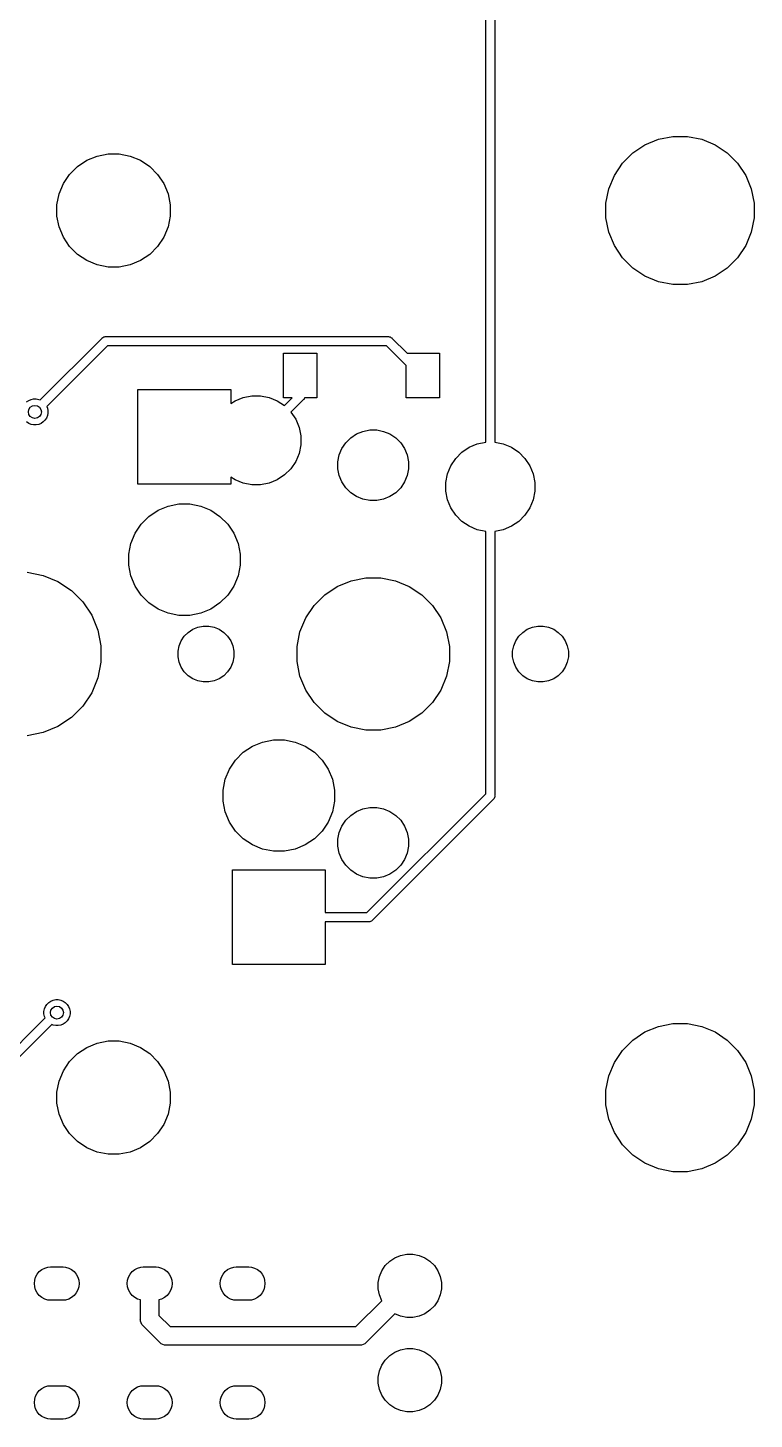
# Model space of a CAD drawing. Extents: x 109 to 185, y -151 to -34.
# Drawn here: x 165.33 to 184.87, y -150.77 to -113.32 of the extents above; entities that cross this region are included whole.
import ezdxf

# ---------------------------------------------------------------- set-up
doc = ezdxf.new("R2010")
doc.units = 0
doc.layers.add('BLACK', color=7, linetype='CONTINUOUS')

msp = doc.modelspace()

# ---------------------------------------------------------------- linework, layer by layer
at = {"layer": 'BLACK', "linetype": 'CONTINUOUS'}
for p, q in [((177.65, -124.476), (177.65, -96.1938)), ((177.9, -95.8981), (177.9, -124.476)), ((181.936, -116.47), (182.298, -116.32)), ((182.298, -116.32), (182.684, -116.243)), ((182.684, -116.243), (183.076, -116.243)), ((183.076, -116.243), (183.462, -116.32)), ((183.462, -116.32), (183.824, -116.47)), ((166.918, -116.886), (167.195, -116.772)), ((167.195, -116.772), (167.49, -116.713)), ((167.49, -116.713), (167.79, -116.713)), ((167.79, -116.713), (168.085, -116.772)), ((168.085, -116.772), (168.362, -116.886)), ((181.331, -116.966), (181.609, -116.688)), ((181.609, -116.688), (181.936, -116.47)), ((183.824, -116.47), (184.151, -116.688)), ((184.151, -116.688), (184.429, -116.966)), ((166.456, -117.266), (166.669, -117.053)), ((166.669, -117.053), (166.918, -116.886)), ((168.362, -116.886), (168.611, -117.053)), ((168.611, -117.053), (168.824, -117.266)), ((181.113, -117.293), (181.331, -116.966)), ((184.429, -116.966), (184.647, -117.293)), ((166.175, -117.792), (166.289, -117.515)), ((166.289, -117.515), (166.456, -117.266)), ((168.824, -117.266), (168.991, -117.515)), ((168.991, -117.515), (169.105, -117.792)), ((180.963, -117.655), (181.113, -117.293)), ((184.647, -117.293), (184.797, -117.655)), ((166.116, -118.087), (166.175, -117.792)), ((169.105, -117.792), (169.164, -118.087)), ((180.886, -118.041), (180.963, -117.655)), ((184.797, -117.655), (184.874, -118.041)), ((166.116, -118.387), (166.116, -118.087)), ((169.164, -118.087), (169.164, -118.387)), ((180.886, -118.433), (180.886, -118.041)), ((184.874, -118.041), (184.874, -118.433)), ((166.175, -118.682), (166.116, -118.387)), ((166.289, -118.959), (166.175, -118.682)), ((169.105, -118.682), (168.991, -118.959)), ((169.164, -118.387), (169.105, -118.682)), ((180.963, -118.819), (180.886, -118.433)), ((184.874, -118.433), (184.797, -118.819)), ((166.456, -119.208), (166.289, -118.959)), ((168.991, -118.959), (168.824, -119.208)), ((181.113, -119.181), (180.963, -118.819)), ((184.797, -118.819), (184.647, -119.181)), ((166.669, -119.421), (166.456, -119.208)), ((166.918, -119.588), (166.669, -119.421)), ((168.611, -119.421), (168.362, -119.588)), ((168.824, -119.208), (168.611, -119.421)), ((181.331, -119.508), (181.113, -119.181)), ((184.647, -119.181), (184.429, -119.508)), ((167.195, -119.702), (166.918, -119.588)), ((167.49, -119.761), (167.195, -119.702)), ((167.79, -119.761), (167.49, -119.761)), ((168.085, -119.702), (167.79, -119.761)), ((168.362, -119.588), (168.085, -119.702)), ((181.609, -119.786), (181.331, -119.508)), ((181.936, -120.004), (181.609, -119.786)), ((184.151, -119.786), (183.824, -120.004)), ((184.429, -119.508), (184.151, -119.786)), ((182.298, -120.154), (181.936, -120.004)), ((182.684, -120.231), (182.298, -120.154)), ((183.462, -120.154), (183.076, -120.231)), ((183.824, -120.004), (183.462, -120.154)), ((183.076, -120.231), (182.684, -120.231)), ((165.664, -123.338), (167.329, -121.673)), ((167.329, -121.673), (167.333, -121.668)), ((167.333, -121.668), (167.338, -121.664)), ((167.338, -121.664), (167.352, -121.653)), ((167.338, -121.664), (167.338, -121.664)), ((167.352, -121.653), (167.374, -121.641)), ((167.352, -121.653), (167.352, -121.653)), ((167.352, -121.653), (167.352, -121.653)), ((167.374, -121.641), (167.397, -121.634)), ((167.397, -121.634), (167.416, -121.632)), ((167.416, -121.632), (167.422, -121.631)), ((167.416, -121.632), (167.416, -121.632)), ((167.422, -121.631), (167.428, -121.632)), ((167.428, -121.632), (175.026, -121.632)), ((175.026, -121.632), (175.032, -121.631)), ((175.032, -121.631), (175.039, -121.632)), ((175.039, -121.632), (175.039, -121.632)), ((175.039, -121.632), (175.057, -121.634)), ((175.057, -121.634), (175.081, -121.641)), ((175.081, -121.641), (175.102, -121.653)), ((175.102, -121.653), (175.121, -121.668)), ((175.121, -121.668), (175.125, -121.673)), ((175.125, -121.673), (175.534, -122.082)), ((167.474, -121.882), (165.841, -123.515)), ((174.981, -121.882), (167.474, -121.882)), ((175.507, -122.409), (174.981, -121.882)), ((172.207, -123.282), (172.207, -122.082)), ((172.207, -122.082), (173.107, -122.082)), ((173.107, -122.082), (173.107, -123.282)), ((175.507, -123.282), (175.507, -122.409)), ((175.534, -122.082), (176.407, -122.082)), ((176.407, -122.082), (176.407, -123.282)), ((168.295, -125.608), (168.295, -123.058)), ((168.295, -123.058), (170.795, -123.058)), ((170.795, -123.058), (170.795, -123.436)), ((165.298, -123.386), (165.355, -123.348)), ((165.355, -123.348), (165.419, -123.321)), ((165.419, -123.321), (165.487, -123.308)), ((165.487, -123.308), (165.556, -123.308)), ((165.556, -123.308), (165.623, -123.321)), ((165.623, -123.321), (165.664, -123.338)), ((165.841, -123.515), (165.858, -123.556)), ((165.858, -123.556), (165.871, -123.623)), ((170.795, -123.436), (170.907, -123.362)), ((170.907, -123.362), (171.125, -123.271)), ((171.125, -123.271), (171.357, -123.225)), ((171.357, -123.225), (171.593, -123.225)), ((171.593, -123.225), (171.825, -123.271)), ((171.825, -123.271), (172.043, -123.362)), ((172.043, -123.362), (172.234, -123.489)), ((172.441, -123.282), (172.207, -123.282)), ((172.234, -123.489), (172.441, -123.282)), ((172.742, -123.335), (172.411, -123.666)), ((172.746, -123.331), (172.742, -123.335)), ((172.75, -123.327), (172.746, -123.331)), ((172.762, -123.312), (172.75, -123.327)), ((172.75, -123.327), (172.75, -123.327)), ((172.764, -123.308), (172.762, -123.312)), ((172.774, -123.291), (172.764, -123.308)), ((172.776, -123.282), (172.774, -123.291)), ((173.107, -123.282), (172.776, -123.282)), ((176.407, -123.282), (175.507, -123.282)), ((165.355, -123.968), (165.298, -123.93)), ((165.744, -123.93), (165.687, -123.968)), ((165.793, -123.881), (165.744, -123.93)), ((165.831, -123.824), (165.793, -123.881)), ((165.858, -123.76), (165.831, -123.824)), ((165.871, -123.692), (165.858, -123.76)), ((165.871, -123.623), (165.871, -123.692)), ((172.411, -123.666), (172.538, -123.857)), ((172.538, -123.857), (172.629, -124.075)), ((165.419, -123.994), (165.355, -123.968)), ((165.487, -124.008), (165.419, -123.994)), ((165.556, -124.008), (165.487, -124.008)), ((165.623, -123.994), (165.556, -124.008)), ((165.687, -123.968), (165.623, -123.994)), ((172.629, -124.075), (172.675, -124.307)), ((172.675, -124.307), (172.675, -124.543)), ((174.019, -124.357), (174.175, -124.253)), ((174.175, -124.253), (174.348, -124.182)), ((174.348, -124.182), (174.531, -124.145)), ((174.531, -124.145), (174.719, -124.145)), ((174.719, -124.145), (174.902, -124.182)), ((174.902, -124.182), (175.075, -124.253)), ((175.075, -124.253), (175.231, -124.357)), ((172.675, -124.543), (172.629, -124.775)), ((173.712, -124.818), (173.783, -124.645)), ((173.783, -124.645), (173.887, -124.489)), ((173.887, -124.489), (174.019, -124.357)), ((175.231, -124.357), (175.363, -124.489)), ((175.363, -124.489), (175.467, -124.645)), ((175.467, -124.645), (175.538, -124.818)), ((177.01, -124.743), (177.207, -124.612)), ((177.207, -124.612), (177.425, -124.521)), ((177.425, -124.521), (177.65, -124.476)), ((177.9, -124.476), (178.125, -124.521)), ((178.125, -124.521), (178.343, -124.612)), ((178.343, -124.612), (178.54, -124.743)), ((172.538, -124.993), (172.407, -125.19)), ((172.629, -124.775), (172.538, -124.993)), ((173.675, -125.001), (173.712, -124.818)), ((173.675, -125.189), (173.675, -125.001)), ((175.538, -124.818), (175.575, -125.001)), ((175.575, -125.001), (175.575, -125.189)), ((176.712, -125.107), (176.843, -124.91)), ((176.843, -124.91), (177.01, -124.743)), ((178.54, -124.743), (178.707, -124.91)), ((178.707, -124.91), (178.838, -125.107)), ((170.907, -125.488), (170.795, -125.414)), ((170.795, -125.414), (170.795, -125.608)), ((172.24, -125.357), (172.043, -125.488)), ((172.407, -125.19), (172.24, -125.357)), ((173.712, -125.372), (173.675, -125.189)), ((173.783, -125.545), (173.712, -125.372)), ((175.538, -125.372), (175.467, -125.545)), ((175.575, -125.189), (175.538, -125.372)), ((176.575, -125.557), (176.621, -125.325)), ((176.621, -125.325), (176.712, -125.107)), ((178.838, -125.107), (178.929, -125.325)), ((178.929, -125.325), (178.975, -125.557)), ((170.795, -125.608), (168.295, -125.608)), ((171.125, -125.579), (170.907, -125.488)), ((171.357, -125.625), (171.125, -125.579)), ((171.593, -125.625), (171.357, -125.625)), ((171.825, -125.579), (171.593, -125.625)), ((172.043, -125.488), (171.825, -125.579)), ((173.887, -125.701), (173.783, -125.545)), ((174.019, -125.833), (173.887, -125.701)), ((175.363, -125.701), (175.231, -125.833)), ((175.467, -125.545), (175.363, -125.701)), ((176.575, -125.793), (176.575, -125.557)), ((176.621, -126.025), (176.575, -125.793)), ((178.975, -125.793), (178.929, -126.025)), ((178.975, -125.557), (178.975, -125.793)), ((169.107, -126.193), (169.397, -126.135)), ((169.397, -126.135), (169.693, -126.135)), ((169.693, -126.135), (169.983, -126.193)), ((174.175, -125.937), (174.019, -125.833)), ((174.348, -126.008), (174.175, -125.937)), ((174.531, -126.045), (174.348, -126.008)), ((174.719, -126.045), (174.531, -126.045)), ((174.902, -126.008), (174.719, -126.045)), ((175.075, -125.937), (174.902, -126.008)), ((175.231, -125.833), (175.075, -125.937)), ((176.712, -126.243), (176.621, -126.025)), ((178.929, -126.025), (178.838, -126.243)), ((168.38, -126.679), (168.589, -126.47)), ((168.589, -126.47), (168.834, -126.306)), ((168.834, -126.306), (169.107, -126.193)), ((169.983, -126.193), (170.256, -126.306)), ((170.256, -126.306), (170.501, -126.47)), ((170.501, -126.47), (170.71, -126.679)), ((176.843, -126.44), (176.712, -126.243)), ((177.01, -126.607), (176.843, -126.44)), ((178.707, -126.44), (178.54, -126.607)), ((178.838, -126.243), (178.707, -126.44)), ((168.103, -127.197), (168.216, -126.924)), ((168.216, -126.924), (168.38, -126.679)), ((170.71, -126.679), (170.874, -126.924)), ((170.874, -126.924), (170.987, -127.197)), ((177.207, -126.738), (177.01, -126.607)), ((177.425, -126.829), (177.207, -126.738)), ((177.65, -126.874), (177.425, -126.829)), ((177.65, -133.94), (177.65, -126.874)), ((178.125, -126.829), (177.9, -126.874)), ((177.9, -126.874), (177.9, -133.986)), ((178.343, -126.738), (178.125, -126.829)), ((178.54, -126.607), (178.343, -126.738)), ((168.045, -127.487), (168.103, -127.197)), ((170.987, -127.197), (171.045, -127.487)), ((168.045, -127.783), (168.045, -127.487)), ((171.045, -127.487), (171.045, -127.783)), ((165.317, -127.975), (165.742, -128.06)), ((165.742, -128.06), (166.142, -128.225)), ((168.103, -128.073), (168.045, -127.783)), ((171.045, -127.783), (170.987, -128.073)), ((166.142, -128.225), (166.502, -128.466)), ((168.216, -128.346), (168.103, -128.073)), ((168.38, -128.591), (168.216, -128.346)), ((170.874, -128.346), (170.71, -128.591)), ((170.987, -128.073), (170.874, -128.346)), ((173.318, -128.583), (173.654, -128.358)), ((173.654, -128.358), (174.027, -128.204)), ((174.027, -128.204), (174.423, -128.125)), ((174.423, -128.125), (174.827, -128.125)), ((174.827, -128.125), (175.223, -128.204)), ((175.223, -128.204), (175.596, -128.358)), ((175.596, -128.358), (175.932, -128.583)), ((166.502, -128.466), (166.809, -128.773)), ((166.809, -128.773), (167.05, -129.133)), ((168.589, -128.8), (168.38, -128.591)), ((168.834, -128.964), (168.589, -128.8)), ((170.501, -128.8), (170.256, -128.964)), ((170.71, -128.591), (170.501, -128.8)), ((173.033, -128.868), (173.318, -128.583)), ((175.932, -128.583), (176.217, -128.868)), ((167.05, -129.133), (167.215, -129.533)), ((169.107, -129.077), (168.834, -128.964)), ((169.397, -129.135), (169.107, -129.077)), ((169.693, -129.135), (169.397, -129.135)), ((169.983, -129.077), (169.693, -129.135)), ((170.256, -128.964), (169.983, -129.077)), ((172.808, -129.204), (173.033, -128.868)), ((176.217, -128.868), (176.442, -129.204)), ((167.215, -129.533), (167.3, -129.958)), ((169.647, -129.592), (169.77, -129.51)), ((169.77, -129.51), (169.906, -129.454)), ((169.906, -129.454), (170.051, -129.425)), ((170.051, -129.425), (170.199, -129.425)), ((170.199, -129.425), (170.344, -129.454)), ((170.344, -129.454), (170.48, -129.51)), ((170.48, -129.51), (170.603, -129.592)), ((172.654, -129.577), (172.808, -129.204)), ((176.442, -129.204), (176.596, -129.577)), ((178.647, -129.592), (178.77, -129.51)), ((178.77, -129.51), (178.906, -129.454)), ((178.906, -129.454), (179.051, -129.425)), ((179.051, -129.425), (179.199, -129.425)), ((179.199, -129.425), (179.344, -129.454)), ((179.344, -129.454), (179.48, -129.51)), ((179.48, -129.51), (179.603, -129.592)), ((169.404, -129.956), (169.46, -129.82)), ((169.46, -129.82), (169.542, -129.697)), ((169.542, -129.697), (169.647, -129.592)), ((170.603, -129.592), (170.708, -129.697)), ((170.708, -129.697), (170.79, -129.82)), ((170.79, -129.82), (170.846, -129.956)), ((172.575, -129.973), (172.654, -129.577)), ((176.596, -129.577), (176.675, -129.973)), ((178.404, -129.956), (178.46, -129.82)), ((178.46, -129.82), (178.542, -129.697)), ((178.542, -129.697), (178.647, -129.592)), ((179.603, -129.592), (179.708, -129.697)), ((179.708, -129.697), (179.79, -129.82)), ((179.79, -129.82), (179.846, -129.956)), ((167.3, -129.958), (167.3, -130.392)), ((169.375, -130.101), (169.404, -129.956)), ((169.375, -130.249), (169.375, -130.101)), ((169.404, -130.394), (169.375, -130.249)), ((170.846, -129.956), (170.875, -130.101)), ((170.875, -130.249), (170.846, -130.394)), ((170.875, -130.101), (170.875, -130.249)), ((172.575, -130.377), (172.575, -129.973)), ((176.675, -129.973), (176.675, -130.377)), ((178.375, -130.101), (178.404, -129.956)), ((178.375, -130.249), (178.375, -130.101)), ((178.404, -130.394), (178.375, -130.249)), ((179.846, -129.956), (179.875, -130.101)), ((179.875, -130.249), (179.846, -130.394)), ((179.875, -130.101), (179.875, -130.249)), ((167.3, -130.392), (167.215, -130.817)), ((169.46, -130.53), (169.404, -130.394)), ((169.542, -130.653), (169.46, -130.53)), ((169.647, -130.758), (169.542, -130.653)), ((170.708, -130.653), (170.603, -130.758)), ((170.79, -130.53), (170.708, -130.653)), ((170.846, -130.394), (170.79, -130.53)), ((172.654, -130.773), (172.575, -130.377)), ((176.675, -130.377), (176.596, -130.773)), ((178.46, -130.53), (178.404, -130.394)), ((178.542, -130.653), (178.46, -130.53)), ((178.647, -130.758), (178.542, -130.653)), ((179.708, -130.653), (179.603, -130.758)), ((179.79, -130.53), (179.708, -130.653)), ((179.846, -130.394), (179.79, -130.53)), ((167.215, -130.817), (167.05, -131.217)), ((169.77, -130.84), (169.647, -130.758)), ((169.906, -130.896), (169.77, -130.84)), ((170.051, -130.925), (169.906, -130.896)), ((170.199, -130.925), (170.051, -130.925)), ((170.344, -130.896), (170.199, -130.925)), ((170.48, -130.84), (170.344, -130.896)), ((170.603, -130.758), (170.48, -130.84)), ((172.808, -131.146), (172.654, -130.773)), ((176.596, -130.773), (176.442, -131.146)), ((178.77, -130.84), (178.647, -130.758)), ((178.906, -130.896), (178.77, -130.84)), ((179.051, -130.925), (178.906, -130.896)), ((179.199, -130.925), (179.051, -130.925)), ((179.344, -130.896), (179.199, -130.925)), ((179.48, -130.84), (179.344, -130.896)), ((179.603, -130.758), (179.48, -130.84)), ((167.05, -131.217), (166.809, -131.577)), ((173.033, -131.482), (172.808, -131.146)), ((176.442, -131.146), (176.217, -131.482)), ((166.809, -131.577), (166.502, -131.884)), ((173.318, -131.767), (173.033, -131.482)), ((173.654, -131.992), (173.318, -131.767)), ((175.932, -131.767), (175.596, -131.992)), ((176.217, -131.482), (175.932, -131.767)), ((166.142, -132.125), (165.742, -132.29)), ((166.502, -131.884), (166.142, -132.125)), ((174.027, -132.146), (173.654, -131.992)), ((174.423, -132.225), (174.027, -132.146)), ((175.223, -132.146), (174.827, -132.225)), ((175.596, -131.992), (175.223, -132.146)), ((165.742, -132.29), (165.317, -132.375)), ((171.374, -132.656), (171.647, -132.543)), ((171.647, -132.543), (171.937, -132.485)), ((171.937, -132.485), (172.233, -132.485)), ((172.233, -132.485), (172.523, -132.543)), ((172.523, -132.543), (172.796, -132.656)), ((174.827, -132.225), (174.423, -132.225)), ((170.92, -133.029), (171.129, -132.82)), ((171.129, -132.82), (171.374, -132.656)), ((172.796, -132.656), (173.041, -132.82)), ((173.041, -132.82), (173.25, -133.029)), ((170.643, -133.547), (170.756, -133.274)), ((170.756, -133.274), (170.92, -133.029)), ((173.25, -133.029), (173.414, -133.274)), ((173.414, -133.274), (173.527, -133.547)), ((170.585, -133.837), (170.643, -133.547)), ((173.527, -133.547), (173.585, -133.837)), ((170.585, -134.133), (170.585, -133.837)), ((173.585, -133.837), (173.585, -134.133)), ((174.455, -137.135), (177.65, -133.94)), ((177.891, -134.04), (177.879, -134.062)), ((177.898, -134.017), (177.891, -134.04)), ((177.891, -134.04), (177.891, -134.04)), ((177.9, -133.998), (177.898, -134.017)), ((177.9, -133.986), (177.901, -133.992)), ((177.901, -133.992), (177.9, -133.998)), ((177.9, -133.998), (177.9, -133.998)), ((170.643, -134.423), (170.585, -134.133)), ((170.756, -134.696), (170.643, -134.423)), ((173.527, -134.423), (173.414, -134.696)), ((173.585, -134.133), (173.527, -134.423)), ((174.019, -134.517), (174.175, -134.413)), ((174.175, -134.413), (174.348, -134.342)), ((174.348, -134.342), (174.531, -134.305)), ((174.531, -134.305), (174.719, -134.305)), ((177.859, -134.085), (174.6, -137.344)), ((174.719, -134.305), (174.902, -134.342)), ((174.902, -134.342), (175.075, -134.413)), ((175.075, -134.413), (175.231, -134.517)), ((177.864, -134.081), (177.859, -134.085)), ((177.868, -134.076), (177.864, -134.081)), ((177.879, -134.062), (177.868, -134.076)), ((177.868, -134.076), (177.868, -134.076)), ((170.92, -134.941), (170.756, -134.696)), ((173.414, -134.696), (173.25, -134.941)), ((173.712, -134.978), (173.783, -134.805)), ((173.783, -134.805), (173.887, -134.649)), ((173.887, -134.649), (174.019, -134.517)), ((175.231, -134.517), (175.363, -134.649)), ((175.363, -134.649), (175.467, -134.805)), ((175.467, -134.805), (175.538, -134.978)), ((171.129, -135.15), (170.92, -134.941)), ((171.374, -135.314), (171.129, -135.15)), ((173.041, -135.15), (172.796, -135.314)), ((173.25, -134.941), (173.041, -135.15)), ((173.675, -135.161), (173.712, -134.978)), ((173.675, -135.349), (173.675, -135.161)), ((175.538, -134.978), (175.575, -135.161)), ((175.575, -135.161), (175.575, -135.349)), ((171.647, -135.427), (171.374, -135.314)), ((171.937, -135.485), (171.647, -135.427)), ((172.233, -135.485), (171.937, -135.485)), ((172.523, -135.427), (172.233, -135.485)), ((172.796, -135.314), (172.523, -135.427)), ((173.712, -135.532), (173.675, -135.349)), ((173.783, -135.705), (173.712, -135.532)), ((175.538, -135.532), (175.467, -135.705)), ((175.575, -135.349), (175.538, -135.532)), ((173.887, -135.861), (173.783, -135.705)), ((174.019, -135.993), (173.887, -135.861)), ((175.363, -135.861), (175.231, -135.993)), ((175.467, -135.705), (175.363, -135.861)), ((170.835, -138.535), (170.835, -135.985)), ((170.835, -135.985), (173.335, -135.985)), ((173.335, -135.985), (173.335, -137.135)), ((174.175, -136.097), (174.019, -135.993)), ((174.348, -136.168), (174.175, -136.097)), ((174.531, -136.205), (174.348, -136.168)), ((174.719, -136.205), (174.531, -136.205)), ((174.902, -136.168), (174.719, -136.205)), ((175.075, -136.097), (174.902, -136.168)), ((175.231, -135.993), (175.075, -136.097)), ((173.335, -137.135), (174.455, -137.135)), ((174.501, -137.385), (173.335, -137.385)), ((173.335, -137.385), (173.335, -138.535)), ((174.507, -137.386), (174.501, -137.385)), ((174.513, -137.385), (174.507, -137.386)), ((174.532, -137.383), (174.513, -137.385)), ((174.513, -137.385), (174.513, -137.385)), ((174.555, -137.376), (174.532, -137.383)), ((174.577, -137.364), (174.555, -137.376)), ((174.596, -137.349), (174.577, -137.364)), ((174.6, -137.344), (174.596, -137.349)), ((173.335, -138.535), (170.835, -138.535)), ((165.779, -139.725), (165.806, -139.661)), ((165.806, -139.661), (165.844, -139.604)), ((165.844, -139.604), (165.893, -139.555)), ((165.893, -139.555), (165.95, -139.517)), ((165.95, -139.517), (166.014, -139.49)), ((166.014, -139.49), (166.082, -139.477)), ((166.082, -139.477), (166.15, -139.477)), ((166.15, -139.477), (166.218, -139.49)), ((166.218, -139.49), (166.282, -139.517)), ((166.282, -139.517), (166.339, -139.555)), ((166.339, -139.555), (166.388, -139.604)), ((166.388, -139.604), (166.426, -139.661)), ((166.426, -139.661), (166.453, -139.725)), ((164.541, -141.225), (165.796, -139.97)), ((165.766, -139.793), (165.779, -139.725)), ((165.766, -139.861), (165.766, -139.793)), ((165.779, -139.929), (165.766, -139.861)), ((165.796, -139.97), (165.779, -139.929)), ((166.426, -139.993), (166.388, -140.05)), ((166.453, -139.929), (166.426, -139.993)), ((166.453, -139.725), (166.466, -139.793)), ((166.466, -139.861), (166.453, -139.929)), ((166.466, -139.793), (166.466, -139.861)), ((165.973, -140.147), (164.686, -141.434)), ((166.014, -140.164), (165.973, -140.147)), ((166.082, -140.177), (166.014, -140.164)), ((166.15, -140.177), (166.082, -140.177)), ((166.218, -140.164), (166.15, -140.177)), ((166.282, -140.137), (166.218, -140.164)), ((166.339, -140.099), (166.282, -140.137)), ((166.388, -140.05), (166.339, -140.099)), ((181.609, -140.564), (181.936, -140.346)), ((181.936, -140.346), (182.298, -140.196)), ((182.298, -140.196), (182.684, -140.119)), ((182.684, -140.119), (183.076, -140.119)), ((183.076, -140.119), (183.462, -140.196)), ((183.462, -140.196), (183.824, -140.346)), ((183.824, -140.346), (184.151, -140.564)), ((166.669, -140.929), (166.918, -140.762)), ((166.918, -140.762), (167.195, -140.648)), ((167.195, -140.648), (167.49, -140.589)), ((167.49, -140.589), (167.79, -140.589)), ((167.79, -140.589), (168.085, -140.648)), ((168.085, -140.648), (168.362, -140.762)), ((168.362, -140.762), (168.611, -140.929)), ((181.331, -140.842), (181.609, -140.564)), ((184.151, -140.564), (184.429, -140.842)), ((166.289, -141.391), (166.456, -141.142)), ((166.456, -141.142), (166.669, -140.929)), ((168.611, -140.929), (168.824, -141.142)), ((168.824, -141.142), (168.991, -141.391)), ((180.963, -141.531), (181.113, -141.169)), ((181.113, -141.169), (181.331, -140.842)), ((184.429, -140.842), (184.647, -141.169)), ((184.647, -141.169), (184.797, -141.531)), ((166.175, -141.668), (166.289, -141.391)), ((168.991, -141.391), (169.105, -141.668)), ((180.886, -141.917), (180.963, -141.531)), ((184.797, -141.531), (184.874, -141.917)), ((166.116, -141.963), (166.175, -141.668)), ((169.105, -141.668), (169.164, -141.963)), ((180.886, -142.309), (180.886, -141.917)), ((184.874, -141.917), (184.874, -142.309)), ((166.116, -142.263), (166.116, -141.963)), ((166.175, -142.558), (166.116, -142.263)), ((169.164, -142.263), (169.105, -142.558)), ((169.164, -141.963), (169.164, -142.263)), ((166.289, -142.835), (166.175, -142.558)), ((169.105, -142.558), (168.991, -142.835)), ((180.963, -142.695), (180.886, -142.309)), ((184.874, -142.309), (184.797, -142.695)), ((166.456, -143.084), (166.289, -142.835)), ((168.991, -142.835), (168.824, -143.084)), ((181.113, -143.057), (180.963, -142.695)), ((184.797, -142.695), (184.647, -143.057)), ((166.669, -143.297), (166.456, -143.084)), ((166.918, -143.464), (166.669, -143.297)), ((168.611, -143.297), (168.362, -143.464)), ((168.824, -143.084), (168.611, -143.297)), ((181.331, -143.384), (181.113, -143.057)), ((181.609, -143.662), (181.331, -143.384)), ((184.429, -143.384), (184.151, -143.662)), ((184.647, -143.057), (184.429, -143.384)), ((167.195, -143.578), (166.918, -143.464)), ((167.49, -143.637), (167.195, -143.578)), ((167.79, -143.637), (167.49, -143.637)), ((168.085, -143.578), (167.79, -143.637)), ((168.362, -143.464), (168.085, -143.578)), ((181.936, -143.88), (181.609, -143.662)), ((184.151, -143.662), (183.824, -143.88)), ((182.298, -144.03), (181.936, -143.88)), ((182.684, -144.107), (182.298, -144.03)), ((183.076, -144.107), (182.684, -144.107)), ((183.462, -144.03), (183.076, -144.107)), ((183.824, -143.88), (183.462, -144.03)), ((175.207, -146.425), (175.361, -146.361)), ((175.361, -146.361), (175.525, -146.328)), ((175.525, -146.328), (175.693, -146.328)), ((175.693, -146.328), (175.857, -146.361)), ((175.857, -146.361), (176.012, -146.425)), ((165.639, -146.798), (165.708, -146.742)), ((165.708, -146.742), (165.786, -146.7)), ((165.786, -146.7), (165.871, -146.675)), ((165.871, -146.675), (165.937, -146.668)), ((165.937, -146.668), (166.281, -146.668)), ((166.281, -146.668), (166.347, -146.675)), ((166.347, -146.675), (166.432, -146.7)), ((166.432, -146.7), (166.51, -146.742)), ((166.51, -146.742), (166.579, -146.798)), ((168.139, -146.798), (168.208, -146.742)), ((168.208, -146.742), (168.286, -146.7)), ((168.286, -146.7), (168.371, -146.675)), ((168.371, -146.675), (168.437, -146.668)), ((168.437, -146.668), (168.781, -146.668)), ((168.781, -146.668), (168.847, -146.675)), ((168.847, -146.675), (168.932, -146.7)), ((168.932, -146.7), (169.01, -146.742)), ((169.01, -146.742), (169.079, -146.798)), ((170.639, -146.798), (170.708, -146.742)), ((170.708, -146.742), (170.786, -146.7)), ((170.786, -146.7), (170.871, -146.675)), ((170.871, -146.675), (170.937, -146.668)), ((170.937, -146.668), (171.281, -146.668)), ((171.281, -146.668), (171.347, -146.675)), ((171.347, -146.675), (171.432, -146.7)), ((171.432, -146.7), (171.51, -146.742)), ((171.51, -146.742), (171.579, -146.798)), ((174.792, -146.93), (174.856, -146.775)), ((174.856, -146.775), (174.949, -146.636)), ((174.949, -146.636), (175.067, -146.518)), ((175.067, -146.518), (175.207, -146.425)), ((176.012, -146.425), (176.151, -146.518)), ((176.151, -146.518), (176.269, -146.636)), ((176.269, -146.636), (176.362, -146.775)), ((176.362, -146.775), (176.427, -146.93)), ((165.507, -147.118), (165.516, -147.03)), ((165.516, -147.206), (165.507, -147.118)), ((165.516, -147.03), (165.541, -146.945)), ((165.541, -146.945), (165.583, -146.867)), ((165.583, -146.867), (165.639, -146.798)), ((166.579, -146.798), (166.635, -146.867)), ((166.635, -146.867), (166.677, -146.945)), ((166.677, -146.945), (166.703, -147.03)), ((166.703, -147.03), (166.711, -147.118)), ((166.711, -147.118), (166.703, -147.206)), ((168.007, -147.118), (168.016, -147.03)), ((168.016, -147.206), (168.007, -147.118)), ((168.016, -147.03), (168.041, -146.945)), ((168.041, -146.945), (168.083, -146.867)), ((168.083, -146.867), (168.139, -146.798)), ((169.079, -146.798), (169.135, -146.867)), ((169.135, -146.867), (169.177, -146.945)), ((169.177, -146.945), (169.203, -147.03)), ((169.203, -147.03), (169.211, -147.118)), ((169.211, -147.118), (169.203, -147.206)), ((170.507, -147.118), (170.516, -147.03)), ((170.516, -147.206), (170.507, -147.118)), ((170.516, -147.03), (170.541, -146.945)), ((170.541, -146.945), (170.583, -146.867)), ((170.583, -146.867), (170.639, -146.798)), ((171.579, -146.798), (171.635, -146.867)), ((171.635, -146.867), (171.677, -146.945)), ((171.677, -146.945), (171.703, -147.03)), ((171.703, -147.03), (171.711, -147.118)), ((171.711, -147.118), (171.703, -147.206)), ((174.759, -147.094), (174.792, -146.93)), ((174.759, -147.262), (174.759, -147.094)), ((176.427, -146.93), (176.459, -147.094)), ((176.459, -147.094), (176.459, -147.262)), ((165.541, -147.291), (165.516, -147.206)), ((165.583, -147.369), (165.541, -147.291)), ((165.639, -147.438), (165.583, -147.369)), ((165.708, -147.494), (165.639, -147.438)), ((165.786, -147.536), (165.708, -147.494)), ((165.871, -147.561), (165.786, -147.536)), ((166.432, -147.536), (166.347, -147.561)), ((166.51, -147.494), (166.432, -147.536)), ((166.579, -147.438), (166.51, -147.494)), ((166.635, -147.369), (166.579, -147.438)), ((166.677, -147.291), (166.635, -147.369)), ((166.703, -147.206), (166.677, -147.291)), ((168.041, -147.291), (168.016, -147.206)), ((168.083, -147.369), (168.041, -147.291)), ((168.139, -147.438), (168.083, -147.369)), ((168.208, -147.494), (168.139, -147.438)), ((168.286, -147.536), (168.208, -147.494)), ((168.359, -147.558), (168.286, -147.536)), ((168.932, -147.536), (168.859, -147.558)), ((169.01, -147.494), (168.932, -147.536)), ((169.079, -147.438), (169.01, -147.494)), ((169.135, -147.369), (169.079, -147.438)), ((169.177, -147.291), (169.135, -147.369)), ((169.203, -147.206), (169.177, -147.291)), ((170.541, -147.291), (170.516, -147.206)), ((170.583, -147.369), (170.541, -147.291)), ((170.639, -147.438), (170.583, -147.369)), ((170.708, -147.494), (170.639, -147.438)), ((170.786, -147.536), (170.708, -147.494)), ((170.871, -147.561), (170.786, -147.536)), ((171.432, -147.536), (171.347, -147.561)), ((171.51, -147.494), (171.432, -147.536)), ((171.579, -147.438), (171.51, -147.494)), ((171.635, -147.369), (171.579, -147.438)), ((171.677, -147.291), (171.635, -147.369)), ((171.703, -147.206), (171.677, -147.291)), ((174.792, -147.426), (174.759, -147.262)), ((174.855, -147.579), (174.792, -147.426)), ((176.427, -147.426), (176.362, -147.581)), ((176.459, -147.262), (176.427, -147.426)), ((165.937, -147.568), (165.871, -147.561)), ((166.281, -147.568), (165.937, -147.568)), ((166.347, -147.561), (166.281, -147.568)), ((168.359, -148.066), (168.359, -147.558)), ((168.859, -147.558), (168.859, -147.974)), ((170.937, -147.568), (170.871, -147.561)), ((171.281, -147.568), (170.937, -147.568)), ((171.347, -147.561), (171.281, -147.568)), ((174.156, -148.278), (174.855, -147.579)), ((176.151, -147.838), (176.012, -147.931)), ((176.269, -147.72), (176.151, -147.838)), ((176.362, -147.581), (176.269, -147.72)), ((168.358, -148.078), (168.359, -148.066)), ((168.359, -148.09), (168.358, -148.078)), ((168.363, -148.127), (168.359, -148.09)), ((168.377, -148.174), (168.363, -148.127)), ((168.4, -148.218), (168.377, -148.174)), ((168.432, -148.256), (168.4, -148.218)), ((168.441, -148.263), (168.432, -148.256)), ((168.874, -148.696), (168.441, -148.263)), ((168.859, -147.974), (169.163, -148.278)), ((169.163, -148.278), (174.156, -148.278)), ((175.209, -147.932), (174.445, -148.696)), ((175.361, -147.995), (175.209, -147.932)), ((175.525, -148.028), (175.361, -147.995)), ((175.693, -148.028), (175.525, -148.028)), ((175.857, -147.995), (175.693, -148.028)), ((176.012, -147.931), (175.857, -147.995)), ((168.882, -148.706), (168.874, -148.696)), ((168.92, -148.737), (168.882, -148.706)), ((168.963, -148.76), (168.92, -148.737)), ((169.01, -148.774), (168.963, -148.76)), ((169.059, -148.779), (169.01, -148.774)), ((169.071, -148.778), (169.059, -148.779)), ((174.247, -148.778), (169.071, -148.778)), ((174.259, -148.779), (174.247, -148.778)), ((174.308, -148.774), (174.259, -148.779)), ((174.355, -148.76), (174.308, -148.774)), ((174.399, -148.737), (174.355, -148.76)), ((174.437, -148.706), (174.399, -148.737)), ((174.445, -148.696), (174.437, -148.706)), ((175.067, -149.058), (175.207, -148.965)), ((175.207, -148.965), (175.361, -148.901)), ((175.361, -148.901), (175.525, -148.868)), ((175.525, -148.868), (175.693, -148.868)), ((175.693, -148.868), (175.857, -148.901)), ((175.857, -148.901), (176.012, -148.965)), ((176.012, -148.965), (176.151, -149.058)), ((174.792, -149.47), (174.856, -149.315)), ((174.856, -149.315), (174.949, -149.176)), ((174.949, -149.176), (175.067, -149.058)), ((176.151, -149.058), (176.269, -149.176)), ((176.269, -149.176), (176.362, -149.315)), ((176.362, -149.315), (176.427, -149.47)), ((174.759, -149.634), (174.792, -149.47)), ((174.759, -149.802), (174.759, -149.634)), ((176.427, -149.47), (176.459, -149.634)), ((176.459, -149.634), (176.459, -149.802)), ((165.516, -150.23), (165.541, -150.145)), ((165.541, -150.145), (165.583, -150.067)), ((165.583, -150.067), (165.639, -149.998)), ((165.639, -149.998), (165.708, -149.942)), ((165.708, -149.942), (165.786, -149.9)), ((165.786, -149.9), (165.871, -149.875)), ((165.871, -149.875), (165.937, -149.868)), ((165.937, -149.868), (166.281, -149.868)), ((166.281, -149.868), (166.347, -149.875)), ((166.347, -149.875), (166.432, -149.9)), ((166.432, -149.9), (166.51, -149.942)), ((166.51, -149.942), (166.579, -149.998)), ((166.579, -149.998), (166.635, -150.067)), ((166.635, -150.067), (166.677, -150.145)), ((166.677, -150.145), (166.703, -150.23)), ((168.016, -150.23), (168.041, -150.145)), ((168.041, -150.145), (168.083, -150.067)), ((168.083, -150.067), (168.139, -149.998)), ((168.139, -149.998), (168.208, -149.942)), ((168.208, -149.942), (168.286, -149.9)), ((168.286, -149.9), (168.371, -149.875)), ((168.371, -149.875), (168.437, -149.868)), ((168.437, -149.868), (168.781, -149.868)), ((168.781, -149.868), (168.847, -149.875)), ((168.847, -149.875), (168.932, -149.9)), ((168.932, -149.9), (169.01, -149.942)), ((169.01, -149.942), (169.079, -149.998)), ((169.079, -149.998), (169.135, -150.067)), ((169.135, -150.067), (169.177, -150.145)), ((169.177, -150.145), (169.203, -150.23)), ((170.516, -150.23), (170.541, -150.145)), ((170.541, -150.145), (170.583, -150.067)), ((170.583, -150.067), (170.639, -149.998)), ((170.639, -149.998), (170.708, -149.942)), ((170.708, -149.942), (170.786, -149.9)), ((170.786, -149.9), (170.871, -149.875)), ((170.871, -149.875), (170.937, -149.868)), ((170.937, -149.868), (171.281, -149.868)), ((171.281, -149.868), (171.347, -149.875)), ((171.347, -149.875), (171.432, -149.9)), ((171.432, -149.9), (171.51, -149.942)), ((171.51, -149.942), (171.579, -149.998)), ((171.579, -149.998), (171.635, -150.067)), ((171.635, -150.067), (171.677, -150.145)), ((171.677, -150.145), (171.703, -150.23)), ((174.792, -149.966), (174.759, -149.802)), ((174.856, -150.121), (174.792, -149.966)), ((174.949, -150.26), (174.856, -150.121)), ((176.362, -150.121), (176.269, -150.26)), ((176.427, -149.966), (176.362, -150.121)), ((176.459, -149.802), (176.427, -149.966)), ((165.507, -150.318), (165.516, -150.23)), ((165.516, -150.406), (165.507, -150.318)), ((165.541, -150.491), (165.516, -150.406)), ((165.583, -150.569), (165.541, -150.491)), ((166.677, -150.491), (166.635, -150.569)), ((166.703, -150.406), (166.677, -150.491)), ((166.703, -150.23), (166.711, -150.318)), ((166.711, -150.318), (166.703, -150.406)), ((168.007, -150.318), (168.016, -150.23)), ((168.016, -150.406), (168.007, -150.318)), ((168.041, -150.491), (168.016, -150.406)), ((168.083, -150.569), (168.041, -150.491)), ((169.177, -150.491), (169.135, -150.569)), ((169.203, -150.406), (169.177, -150.491)), ((169.203, -150.23), (169.211, -150.318)), ((169.211, -150.318), (169.203, -150.406)), ((170.507, -150.318), (170.516, -150.23)), ((170.516, -150.406), (170.507, -150.318)), ((170.541, -150.491), (170.516, -150.406)), ((170.583, -150.569), (170.541, -150.491)), ((171.677, -150.491), (171.635, -150.569)), ((171.703, -150.406), (171.677, -150.491)), ((171.703, -150.23), (171.711, -150.318)), ((171.711, -150.318), (171.703, -150.406)), ((175.067, -150.378), (174.949, -150.26)), ((175.207, -150.471), (175.067, -150.378)), ((175.361, -150.535), (175.207, -150.471)), ((176.012, -150.471), (175.857, -150.535)), ((176.151, -150.378), (176.012, -150.471)), ((176.269, -150.26), (176.151, -150.378)), ((165.639, -150.638), (165.583, -150.569)), ((165.708, -150.694), (165.639, -150.638)), ((165.786, -150.736), (165.708, -150.694)), ((165.871, -150.761), (165.786, -150.736)), ((165.937, -150.768), (165.871, -150.761)), ((166.281, -150.768), (165.937, -150.768)), ((166.347, -150.761), (166.281, -150.768)), ((166.432, -150.736), (166.347, -150.761)), ((166.51, -150.694), (166.432, -150.736)), ((166.579, -150.638), (166.51, -150.694)), ((166.635, -150.569), (166.579, -150.638)), ((168.139, -150.638), (168.083, -150.569)), ((168.208, -150.694), (168.139, -150.638)), ((168.286, -150.736), (168.208, -150.694)), ((168.371, -150.761), (168.286, -150.736)), ((168.437, -150.768), (168.371, -150.761)), ((168.781, -150.768), (168.437, -150.768)), ((168.847, -150.761), (168.781, -150.768)), ((168.932, -150.736), (168.847, -150.761)), ((169.01, -150.694), (168.932, -150.736)), ((169.079, -150.638), (169.01, -150.694)), ((169.135, -150.569), (169.079, -150.638)), ((170.639, -150.638), (170.583, -150.569)), ((170.708, -150.694), (170.639, -150.638)), ((170.786, -150.736), (170.708, -150.694)), ((170.871, -150.761), (170.786, -150.736)), ((170.937, -150.768), (170.871, -150.761)), ((171.281, -150.768), (170.937, -150.768)), ((171.347, -150.761), (171.281, -150.768)), ((171.432, -150.736), (171.347, -150.761)), ((171.51, -150.694), (171.432, -150.736)), ((171.579, -150.638), (171.51, -150.694)), ((171.635, -150.569), (171.579, -150.638)), ((175.525, -150.568), (175.361, -150.535)), ((175.693, -150.568), (175.525, -150.568)), ((175.857, -150.535), (175.693, -150.568))]:
    msp.add_line(p, q, dxfattribs=at)
at = {"layer": 'BLACK'}
for centre in [(165.521, -123.658), (166.116, -139.827)]:
    msp.add_circle(centre, 0.175, dxfattribs=at)

doc.saveas('drawing.dxf')
